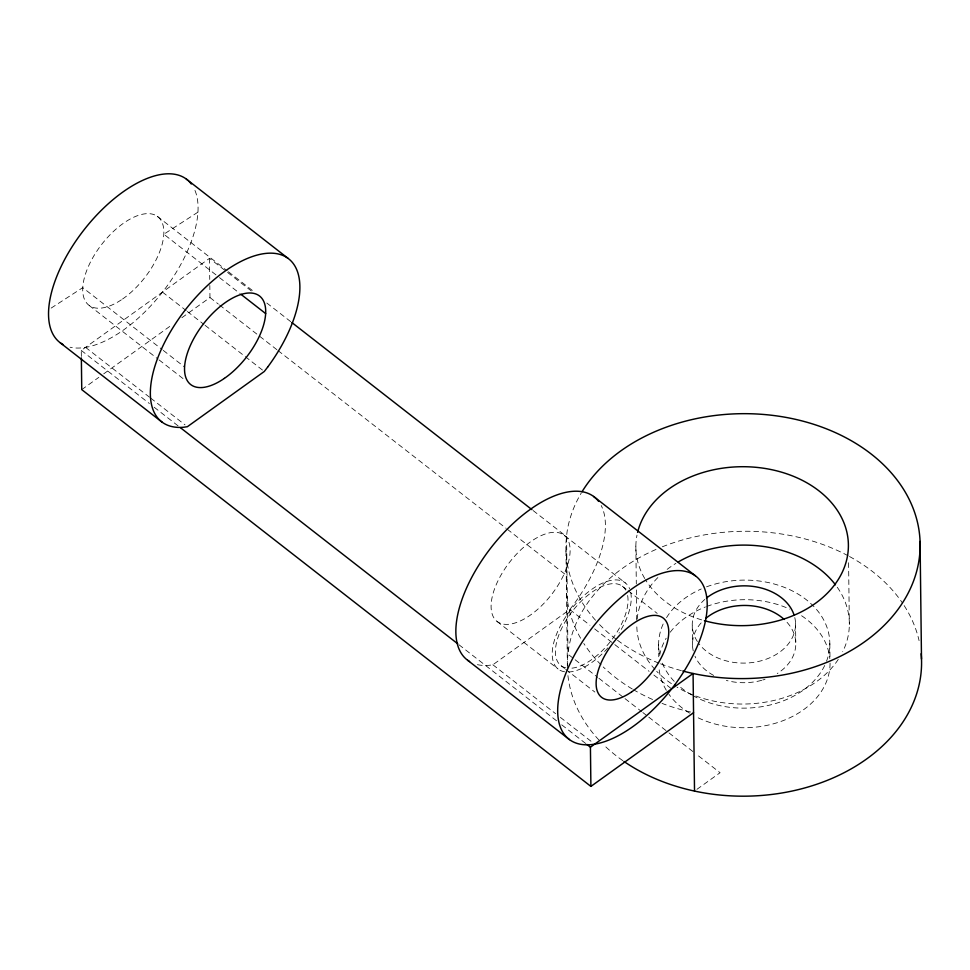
<?xml version="1.0" encoding="UTF-8"?>
<svg xmlns="http://www.w3.org/2000/svg" width="970" height="970" viewBox="0 0 970 970"><rect width="100%" height="100%" fill="white"/><g stroke="black" fill="none" stroke-linecap="round" stroke-linejoin="round"><path stroke-width="0.73" stroke-dasharray="4.85 3.64" d="M477.398 664.644A103.317 50.088 -52.1 0 0 489.486 665.262L492.869 664.777L569.79 609.536L573.137 605.195A103.317 50.088 -52.1 0 0 601.206 505.528M81.347 356.451L81.274 350.425L209.484 258.347L251.278 290.927M81.747 389.625L98.843 377.342M103.729 373.838L170.89 325.605M181.875 317.711L209.969 297.547L209.823 285.483M696.945 789.325L720.079 772.714L696.314 754.199M197.953 212.163L163.833 234.231L218.311 276.68M51.155 308.084L82.741 287.654L162.075 349.479M157.358 216.395L227.222 270.836M228.399 271.758L253.267 291.133M266.811 303.016L290.697 321.64M533.124 510.559L566.565 536.616L567.996 654.204L573.937 658.836M564.261 535.343A54.611 26.481 -52.1 0 1 531.754 614.107A54.611 26.481 -52.1 0 1 495.815 585.625A54.611 26.481 -52.1 0 1 564.261 535.343L625.359 582.958M622.303 586.195L626.96 589.821M628.123 590.73L657.211 613.404M219.487 277.602L239.614 293.279M209.969 297.547L218.323 304.059M219.523 304.992L276.838 349.661M278.038 350.594L506.134 528.347M507.322 529.28L567.038 575.804L566.529 580.787A177.122 132.453 -0.7 0 0 580.872 638.672M162.463 292.115L186.155 310.57M187.331 311.491L203.906 324.416M205.094 325.338L264.301 371.474M569.79 609.536L589.918 625.226M594.659 628.912L613.598 643.68M614.786 644.601L649.124 671.361M653.865 675.047L671.616 688.894M575.125 659.758L597.702 677.351M598.89 678.272L623.843 697.721M625.032 698.643L641.655 711.604M642.843 712.538L647.596 716.236M648.784 717.157L667.796 731.974M668.985 732.908L695.126 753.278M163.263 350.4L184.579 367.012M561.121 665.747L564.613 668.476M565.777 669.385L594.865 692.059M496.955 621.37L558.065 668.985M89.228 305.489L157.904 359.009M159.092 359.931L183.948 379.306M85.554 347.357L149.489 397.179M150.677 398.1L185.015 424.86M492.869 664.777L555.628 713.678M560.369 717.376L592.33 742.28M81.274 350.425L149.392 403.52M154.181 407.242L178.08 425.866M458.955 644.747L556.962 721.122M561.739 724.845L585.65 743.481M848.592 562.733L849.344 624.547M829.823 643.522L830.005 658.594M795.533 622.946L795.776 642.552M692.265 626.002L692.507 645.596M658.606 644.723L658.751 656.775M635.847 546.195L636.308 583.891M636.393 589.918L636.769 621.576M565.971 550.839L567.365 665.408M209.484 258.347L209.738 279.457M622.813 760.65A177.122 132.453 -0.7 0 1 604.164 745.336M598.951 740.037A177.122 132.453 -0.7 0 1 567.741 673.701M567.401 668.427A177.122 132.453 -0.7 0 1 567.486 659.176L568.432 649.961A177.122 132.453 -0.7 0 1 656.908 549.044M662.328 546.801A177.122 132.453 -0.7 0 1 848.253 555.834M849.502 556.513A177.122 132.453 -0.7 0 1 902.597 603.219M904.149 605.583A177.122 132.453 -0.7 0 1 919.075 640.636M681.34 670.634A177.122 132.453 -0.7 0 1 660.206 663.662M658.836 663.128A177.122 132.453 -0.7 0 1 616.956 639.848M615.877 639.036A177.122 132.453 -0.7 0 1 598.526 623.516M595.531 620.266A177.122 132.453 -0.7 0 1 566.056 541.587L566.989 532.372A177.122 132.453 -0.7 0 1 581.321 492.93M701.637 619.878A106.276 79.467 -0.7 0 1 645.499 579.781M644.747 578.52A106.276 79.467 -0.7 0 1 636.987 535.137M690.604 712.029A177.122 132.453 -0.7 0 1 662.049 703.383M652.604 699.503A177.122 132.453 -0.7 0 1 633.531 689.755M632.331 689.039A177.122 132.453 -0.7 0 1 603.207 666.948M601.085 664.85A177.122 132.453 -0.7 0 1 583.794 643.474M706.524 586.838A85.615 64.02 -0.7 0 1 799.098 594.695A85.615 64.02 -0.7 0 1 826.549 661.188M824.718 665.456A85.615 64.02 -0.7 0 1 692.835 695.611M691.659 694.932A85.615 64.02 -0.7 0 1 679.727 686.578M674.198 681.328A85.615 64.02 -0.7 0 1 661.976 662.34M659.467 653.622A85.615 64.02 -0.7 0 1 663.71 622.788M666.548 617.611A85.615 64.02 -0.7 0 1 701.249 588.972M787.046 622.328A51.665 38.63 -0.7 0 1 777.237 673.556M765.027 679.291A51.665 38.63 -0.7 0 1 762.808 679.994M761.68 680.322A51.665 38.63 -0.7 0 1 726.348 680.443M713.665 675.435A51.665 38.63 -0.7 0 1 694.969 656.181M693.247 650.955A51.665 38.63 -0.7 0 1 703.517 620.424M830.065 663.116A85.615 64.02 -0.7 0 1 784.803 719.97A85.615 64.02 -0.7 0 1 696.739 717.133M689.561 713.144A85.615 64.02 -0.7 0 1 668.948 694.302M666.317 690.301A85.615 64.02 -0.7 0 1 659.066 668.779M659.648 655.405A85.615 64.02 -0.7 0 1 666.172 638.224M670.221 632.222A85.615 64.02 -0.7 0 1 705.42 606.953M706.754 606.444A85.615 64.02 -0.7 0 1 789.665 609.111M801.596 615.744A85.615 64.02 -0.7 0 1 829.835 658.654M837.255 587.238A106.276 79.467 -0.7 0 1 842.687 651.731M838.274 659.394A106.276 79.467 -0.7 0 1 695.829 696.011M693.198 695.017A106.276 79.467 -0.7 0 1 677.072 687.209M671.422 683.644A106.276 79.467 -0.7 0 1 656.678 671.301M654.98 669.494A106.276 79.467 -0.7 0 1 636.805 624.595M637.12 619.054A106.276 79.467 -0.7 0 1 659.333 576.095M667.142 569.378A106.276 79.467 -0.7 0 1 675.908 563.352M794.794 617.587A51.665 38.63 -0.7 0 1 761.438 660.715A51.665 38.63 -0.7 0 1 699.091 643.947M697.406 641.57A51.665 38.63 -0.7 0 1 704.802 599.436M194.958 190.411A103.317 50.088 -52.1 0 1 165.797 287.787L161.396 293.51A103.317 50.088 -52.1 0 1 86.609 347.199L82.147 347.842A103.317 50.088 -52.1 0 1 70.058 347.224M565.862 667.881A50.185 24.323 -52.1 0 1 572.118 611.549A50.185 24.323 -52.1 0 1 625.711 590.063M627.626 595.507A50.185 24.323 -52.1 0 1 593.385 658.363L590.851 660.182A50.185 24.323 -52.1 0 1 569.669 668.294M564.576 671.773A54.611 26.481 -52.1 0 1 570.966 609.524A54.611 26.481 -52.1 0 1 629.591 588.681M630.743 592.524A54.611 26.481 -52.1 0 1 619.018 633.107M607.887 647.887A54.611 26.481 -52.1 0 1 565.849 671.943M122.559 299.015A56.09 27.196 -52.1 0 0 158.813 217.607A56.09 27.196 -52.1 0 0 88.5 266.204A56.09 27.196 -52.1 0 0 122.559 299.015"/><path stroke-width="1.45" d="M693.562 712.683L590.9 786.403L590.427 747.203L693.077 673.483L694.52 791.071M186.288 179.05L288.114 258.408M593.591 496.458L695.429 575.816M291.885 322.561L531.924 509.626M240.802 294.201L265.671 313.589M180.468 427.734L457.755 643.813M586.838 744.402L590.427 747.203M60.298 342.834L162.135 422.192M467.637 660.255L569.463 739.613M590.9 786.403L81.747 389.625L81.359 357.966M920.069 541.43L921.5 659.018M921.16 653.731A177.122 132.453 -0.7 0 1 820.753 782.851A177.122 132.453 -0.7 0 1 623.94 761.438M582.048 491.729A177.122 132.453 -0.7 0 1 812.411 423.89A177.122 132.453 -0.7 0 1 907.847 593.725A177.122 132.453 -0.7 0 1 682.795 671.022M637.593 532.397A106.276 79.467 -0.7 0 1 767.585 468.886A106.276 79.467 -0.7 0 1 843.573 569.305A106.276 79.467 -0.7 0 1 704.39 620.679M705.845 618.351A51.665 38.63 -0.7 0 1 784.184 619.454M678.236 561.957A106.276 79.467 -0.7 0 1 835.473 584.813M706.415 598.09A51.665 38.63 -0.7 0 1 757.109 587.056A51.665 38.63 -0.7 0 1 794.054 614.956M469.577 661.552A103.317 50.088 -52.1 0 1 493.245 544.873A103.317 50.088 -52.1 0 1 598.599 501.393M188.944 181.317A103.317 50.088 -52.1 0 1 191.284 183.985M63.268 344.702A103.317 50.088 -52.1 0 1 82.232 232.169A103.317 50.088 -52.1 0 1 188.095 180.517M267.623 367.145L264.301 371.474L187.38 426.703L183.985 427.2A103.317 50.088 -52.1 0 1 168.416 335.305A103.317 50.088 -52.1 0 1 280.742 254.661A103.317 50.088 -52.1 0 1 267.623 367.145M674.962 684.553L670.561 690.264A103.317 50.088 -52.1 0 1 595.774 743.978L591.312 744.62A103.317 50.088 -52.1 0 1 575.731 652.749A103.317 50.088 -52.1 0 1 688.045 572.082A103.317 50.088 -52.1 0 1 674.962 684.553M224.385 378.373A56.09 27.196 -52.1 0 0 260.651 296.965A56.09 27.196 -52.1 0 0 190.326 345.562A56.09 27.196 -52.1 0 0 224.385 378.373M631.579 691.925A50.185 24.323 -52.1 0 0 664.329 619.042A50.185 24.323 -52.1 0 0 601.424 662.183A50.185 24.323 -52.1 0 0 631.579 691.925"/></g></svg>
